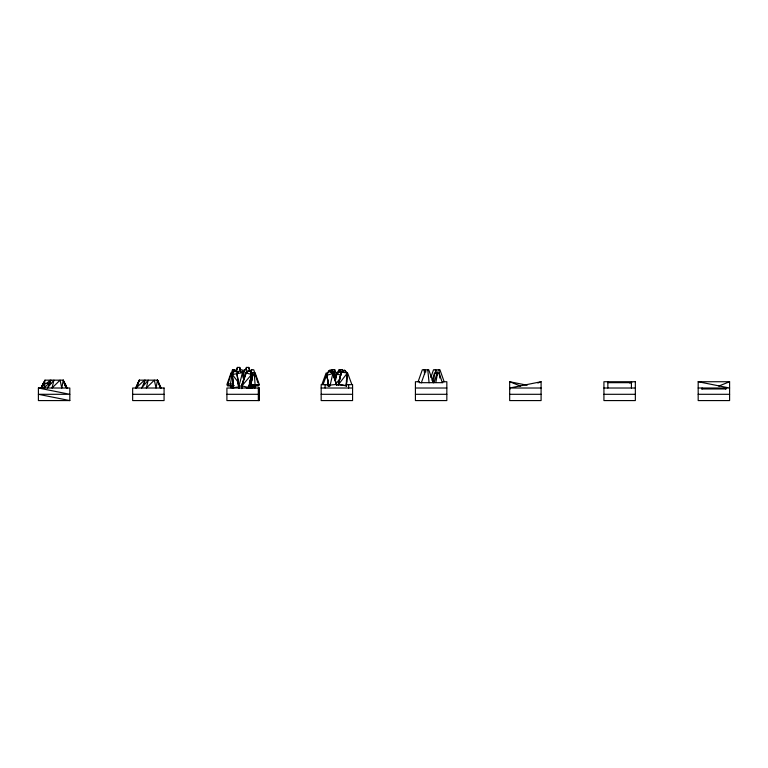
<?xml version="1.0" encoding="UTF-8"?>
<svg xmlns="http://www.w3.org/2000/svg" width="768" height="768" viewBox="0 0 768 768"><rect width="100%" height="100%" fill="white"/><g stroke="black" fill="none" stroke-linecap="round" stroke-linejoin="round"><path stroke-width="1.15" d="M50.16 383.53L50.208 380.16L46.848 383.299M144.413 383.53L144.461 380.16L136.061 388.013L139.229 380.16L157.536 380.16L161.136 388.013M246.211 372.067L241.958 384.634L241.766 388.531L241.958 384.634L246.211 372.067L249.734 370.253L251.626 373.498L248.89 387.677L246.845 388.195M241.718 388.56L241.958 384.634M346.31 385.843L347.386 373.008L344.659 370.253L341.232 372.067L338.419 384.634L346.31 385.843L347.386 373.008L341.232 372.067L338.381 385.363M346.224 385.469L346.598 381.062M346.79 378.854L347.165 374.438M255.178 385.901L254.208 372.701M341.232 372.067L338.381 385.392M233.011 369.782L230.41 383.933L230.774 385.507M243.091 378.038L244.608 369.782M251.078 373.325L251.731 369.782M433.19 382.349L434.899 373.066M435.859 382.349L437.568 373.066M332.861 374.285L333.274 372.067L329.76 370.253L328.81 371.875M50.717 383.299L43.21 383.299L41.328 388.013L44.938 380.16L63.283 380.16L61.786 388.013L60.067 380.16L52.051 388.013L53.933 380.16L47.414 388.013L51.014 380.16M157.536 380.16L156.038 388.013L154.32 380.16L146.304 388.013L148.186 380.16L141.667 388.013L145.267 380.16M252.95 374.227L250.061 388.426L252.95 374.227L250.608 370.944L252.682 375.235L250.406 387.13L248.15 387.658M248.89 386.467L251.626 374.438L249.734 370.253L246.211 373.008L241.958 385.843L248.89 387.677L251.395 374.582M335.136 380.429L336.912 372.614L340.253 370.944L341.549 373.517M329.952 386.15L332.822 373.622L332.554 372.614L328.877 370.944L326.534 374.227L328.858 385.958M335.261 380.678L336.912 372.614L334.81 380.534M236.131 371.981L237.312 367.421L239.837 367.421L240.432 369.696M236.602 370.838L237.494 367.421M245.779 369.696L246.365 367.421L248.89 367.421L249.782 370.838M245.952 369.696L246.547 367.421M239.558 388.195L238.829 386.362L242.582 372.614L239.242 370.944L237.072 373.622L238.829 388.426L237.072 373.622L242.582 372.614L244.378 379.402M234.25 385.507L228.605 385.507L227.971 383.933L232.474 369.782L235.008 369.782M242.333 375.226L244.07 369.782L246.605 369.782L247.296 371.962M432.106 380.448L434.458 373.066L436.541 373.066L437.213 375.178M434.102 382.56L437.126 373.066L439.21 373.066L442.224 382.56M328.272 381.754L327.542 383.933L328.214 385.507M331.555 371.962L332.294 369.782M337.315 374.141L338.774 369.782L342.883 369.782M339.475 371.962L340.205 369.782M418.099 381.754L422.323 369.782L425.136 369.782L425.894 371.962M421.325 382.848L425.923 369.782L428.736 369.782L433.344 382.848M430.829 377.405L433.517 369.782L436.33 369.782L437.866 374.141M323.05 384.662L327.312 373.066L326.102 373.066L321.84 384.662L328.512 384.662M43.738 383.53L44.976 380.16L42.202 387.034M136.33 388.013L139.229 380.16L135.59 388.013L137.76 385.402M43.613 384.086L44.765 381.139M136.714 387.034L139.402 380.16M252.701 372.701L255.082 372.701L259.296 384.586L258.701 385.901L250.099 385.901M328.81 372.346L329.76 370.253L332.4 372.317M43.354 383.299L41.184 388.013L45.168 383.299L44.074 388.013L48.854 383.299L49.277 385.19M328.877 386.045L326.813 375.235L328.877 370.944L332.822 373.622L336.778 385.296L332.554 372.614L336.797 385.066M336.317 383.472L340.387 377.981M338.419 384.634L347.386 373.008M241.958 385.843L251.626 374.438L246.211 373.008M239.098 386.813L233.462 387.677L232.099 373.008L234.835 370.253L238.253 372.067M340.253 370.944L336.912 374.227L341.318 375.034M342.47 372.202L344.659 370.253L345.667 371.933M537.84 383.03L541.094 381.734L541.094 400.579L509.674 400.579L509.674 381.734L527.126 385.219M718.762 386.064L729.6 381.734L729.6 400.579L698.179 400.579L698.179 381.734L729.6 381.734M328.992 386.227L326.813 375.235L332.822 373.622M331.114 372.643L333.274 372.067L335.76 379.392M541.094 381.734L509.674 388.013L541.094 388.013M629.53 382.896L631.853 382.435M238.829 386.362L242.362 385.709M237.446 373.661L232.32 374.438L233.174 385.843L233.885 387.677M239.597 369.782L242.141 369.782L243.523 374.141M251.194 369.782L253.738 369.782L257.894 382.848M330.854 369.782L334.963 369.782L336.787 375.226M437.126 369.782L439.939 369.782L444.154 381.754M232.637 372.701L231.13 372.701L226.906 384.586L227.501 385.901L232.637 385.901L232.637 388.013M607.853 382.675L631.421 382.675M64.483 383.53L63.235 380.16L66.893 388.013L64.714 385.402M227.971 383.933L232.685 383.933M250.771 384.586L259.296 384.586M346.445 384.662L351.907 384.662L347.645 373.066M249.907 385.171L252.461 385.171M249.504 385.507L257.606 385.507M38.4 388.013L69.821 388.013L69.821 400.579L38.4 400.579L38.4 388.013L69.821 394.301L38.4 394.301L69.821 400.579M321.168 388.013L352.579 388.013M415.421 388.013L446.832 388.013M603.926 388.013L635.347 388.013M698.179 388.013L729.6 388.013L698.179 381.734M509.674 388.963L510.182 388.963M701.674 388.963L726.106 388.963M132.653 394.301L164.074 394.301M226.906 394.301L258.326 394.301M321.168 394.301L352.579 394.301M415.421 394.301L446.832 394.301M509.674 394.301L541.094 394.301M603.926 394.301L635.347 394.301M698.179 394.301L729.6 394.301M248.198 386.534L250.406 387.13L249.341 382.666M509.674 381.734L520.502 386.064M237.744 372.854L234.835 370.253L232.32 374.438L233.462 387.677M65.693 386.448L67.027 388.013L64.867 383.299M65.702 386.448L67.027 388.013M238.57 382.771L232.32 374.438L232.099 373.008M160.666 388.013L157.498 380.16L159.149 384.653M63.235 380.16L66.01 387.034M157.325 380.16L160.397 388.013M65.011 383.299L66.854 388.013M63.456 381.139L64.608 384.086M333.274 372.067L335.213 378.288M333.274 373.008L335.05 378.355M326.534 374.227L326.813 375.235M248.717 367.421L249.6 370.838M239.654 367.421L240.845 371.981M243.408 377.453L242.582 372.614L243.6 377.078M342.144 369.782L342.499 372.144M334.224 369.782L335.462 378.038M237.072 373.622L238.829 388.426M438.941 369.782L439.795 378.038M435.341 369.782L435.706 373.325M427.747 369.782L429.091 382.752M424.138 369.782L424.627 374.506M725.674 388.013L725.674 388.963M702.106 388.013L702.106 388.963M631.421 381.734L631.421 388.013M607.853 381.734L607.853 388.013M352.579 384.557L352.579 400.579L321.168 400.579L321.168 384.557M348.653 384.557L348.653 388.013M346.445 380.026L346.445 385.958M325.094 384.557L325.094 388.013M258.816 388.013L258.816 400.579M258.326 388.013L258.326 400.579M255.091 385.901L255.091 388.013M254.208 385.901L254.208 388.013M252.691 385.901L252.691 388.013M251.722 385.507L251.722 388.013M251.184 385.507L251.184 388.013M233.002 385.507L233.002 388.013M232.464 385.507L232.464 388.013M231.12 385.901L231.12 388.013M327.082 385.862A37.43 37.43 0 0 1 346.666 385.862M43.21 383.299L41.366 388.013L43.229 383.299M419.347 381.734L415.421 381.734L415.421 400.579L446.832 400.579L446.832 381.734L442.906 381.734L442.906 382.675L419.347 382.675L419.347 381.734M635.347 381.734L603.926 381.734L603.926 400.579L635.347 400.579L635.347 381.734M164.074 388.013L132.653 388.013L132.653 400.579L164.074 400.579L164.074 388.013M259.296 388.013L226.906 388.013L226.906 400.579L259.296 400.579L259.296 388.013"/></g></svg>
